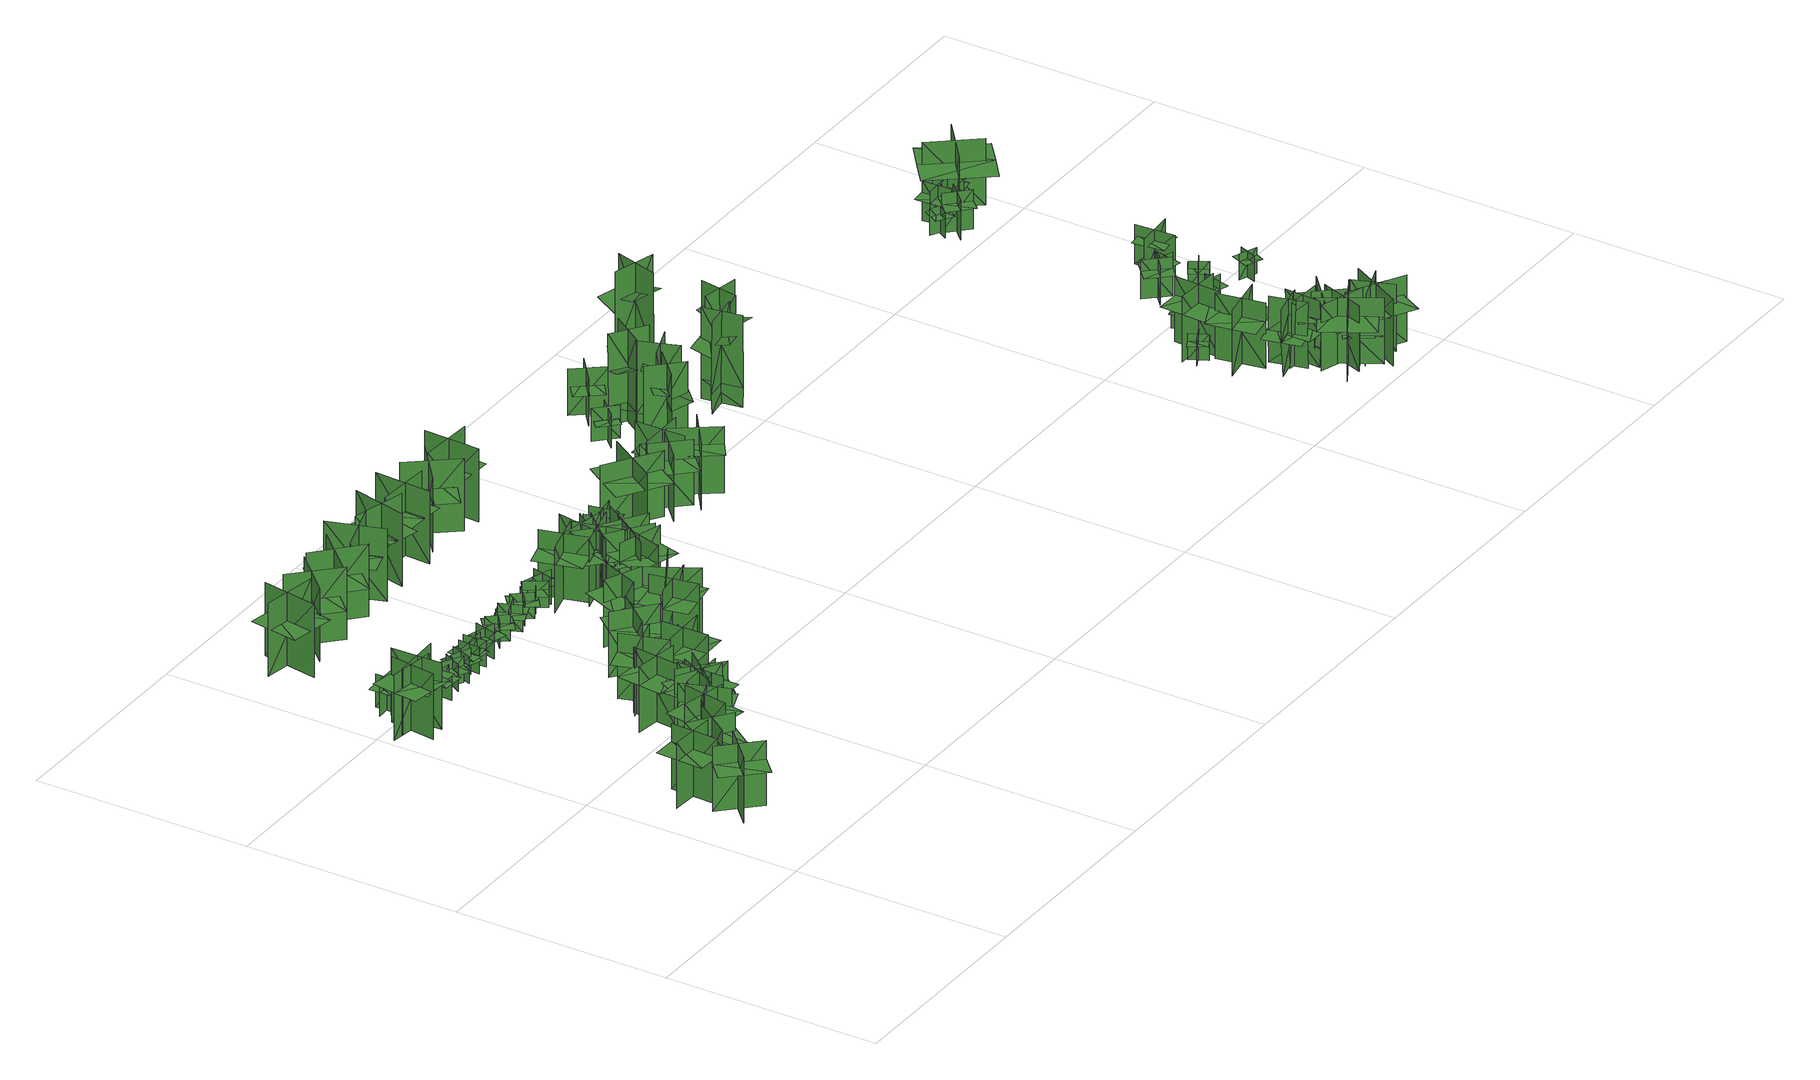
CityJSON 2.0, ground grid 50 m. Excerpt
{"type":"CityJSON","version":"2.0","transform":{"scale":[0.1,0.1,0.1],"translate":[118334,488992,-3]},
"CityObjects":{
"tree1":{"type":"SolitaryVegetationObject","geometry":[{"type":"MultiSurface","lod":"1","boundaries":[[[0,1,2]],[[0,2,3]],[[4,5,6]],[[4,6,7]],[[8,9,10]],[[8,10,11]],[[8,11,12]],[[8,12,13]]]}]},
"tree2":{"type":"SolitaryVegetationObject","geometry":[{"type":"MultiSurface","lod":"1","boundaries":[[[14,15,16]],[[14,16,17]],[[18,19,20]],[[18,20,21]],[[22,23,24]],[[22,24,25]],[[22,25,26]],[[22,26,27]]]}]},
"tree3":{"type":"SolitaryVegetationObject","geometry":[{"type":"MultiSurface","lod":"1","boundaries":[[[28,29,30]],[[28,30,31]],[[32,33,34]],[[32,34,35]],[[36,37,38]],[[36,38,39]],[[36,39,40]],[[36,40,41]]]}]},
"tree4":{"type":"SolitaryVegetationObject","geometry":[{"type":"MultiSurface","lod":"1","boundaries":[[[42,43,44]],[[42,44,45]],[[46,47,48]],[[46,48,49]],[[50,51,52]],[[50,52,53]],[[50,53,54]],[[50,54,55]]]}]},
"tree5":{"type":"SolitaryVegetationObject","geometry":[{"type":"MultiSurface","lod":"1","boundaries":[[[56,57,58]],[[56,58,59]],[[60,61,62]],[[60,62,63]],[[64,65,66]],[[64,66,67]],[[64,67,68]],[[64,68,69]]]}]},
"tree6":{"type":"SolitaryVegetationObject","geometry":[{"type":"MultiSurface","lod":"1","boundaries":[[[70,71,72]],[[70,72,73]],[[74,75,76]],[[74,76,77]],[[78,79,80]],[[78,80,81]],[[78,81,82]],[[78,82,83]]]}]},
"tree7":{"type":"SolitaryVegetationObject","geometry":[{"type":"MultiSurface","lod":"1","boundaries":[[[84,85,86]],[[84,86,87]],[[88,89,90]],[[88,90,91]],[[92,93,94]],[[92,94,95]],[[92,93,96]],[[92,96,97]]]}]},
"tree8":{"type":"SolitaryVegetationObject","geometry":[{"type":"MultiSurface","lod":"1","boundaries":[[[98,99,100]],[[98,100,101]],[[102,103,104]],[[102,104,105]],[[106,107,108]],[[106,108,109]],[[106,109,110]],[[106,110,111]]]}]},
"tree9":{"type":"SolitaryVegetationObject","geometry":[{"type":"MultiSurface","lod":"1","boundaries":[[[112,113,114]],[[112,114,115]],[[116,117,118]],[[116,118,119]],[[120,121,122]],[[120,122,123]],[[120,123,124]],[[120,124,125]]]}]},
"tree10":{"type":"SolitaryVegetationObject","geometry":[{"type":"MultiSurface","lod":"1","boundaries":[[[126,127,128]],[[126,128,129]],[[130,131,132]],[[130,132,133]],[[134,135,136]],[[134,136,137]],[[134,137,138]],[[134,138,139]]]}]},
"tree11":{"type":"SolitaryVegetationObject","geometry":[{"type":"MultiSurface","lod":"1","boundaries":[[[140,141,142]],[[140,142,143]],[[144,145,146]],[[144,146,147]],[[148,149,150]],[[148,150,151]],[[148,151,152]],[[148,152,153]]]}]},
"tree12":{"type":"SolitaryVegetationObject","geometry":[{"type":"MultiSurface","lod":"1","boundaries":[[[154,155,156]],[[154,156,157]],[[158,159,160]],[[158,160,161]],[[162,163,164]],[[162,164,165]],[[162,165,166]],[[162,166,167]]]}]},
"tree13":{"type":"SolitaryVegetationObject","geometry":[{"type":"MultiSurface","lod":"1","boundaries":[[[168,169,170]],[[168,170,171]],[[172,173,174]],[[172,174,175]],[[176,177,178]],[[176,178,179]],[[176,179,180]],[[176,180,181]]]}]},
"tree14":{"type":"SolitaryVegetationObject","geometry":[{"type":"MultiSurface","lod":"1","boundaries":[[[182,183,184]],[[182,184,185]],[[186,187,188]],[[186,188,189]],[[190,191,192]],[[190,192,193]],[[190,193,194]],[[190,194,195]]]}]},
"tree15":{"type":"SolitaryVegetationObject","geometry":[{"type":"MultiSurface","lod":"1","boundaries":[[[196,197,198]],[[196,198,199]],[[200,201,202]],[[200,202,203]],[[204,205,206]],[[204,206,207]],[[204,207,208]],[[204,208,209]]]}]},
"tree16":{"type":"SolitaryVegetationObject","geometry":[{"type":"MultiSurface","lod":"1","boundaries":[[[210,211,212]],[[210,212,213]],[[214,215,216]],[[214,216,217]],[[218,219,220]],[[218,220,221]],[[218,221,222]],[[218,222,223]]]}]},
"tree17":{"type":"SolitaryVegetationObject","geometry":[{"type":"MultiSurface","lod":"1","boundaries":[[[224,225,226]],[[224,226,227]],[[228,229,230]],[[228,230,231]],[[232,233,234]],[[232,234,235]],[[232,235,236]],[[232,236,237]]]}]},
"tree18":{"type":"SolitaryVegetationObject","geometry":[{"type":"MultiSurface","lod":"1","boundaries":[[[238,239,240]],[[238,240,241]],[[242,243,244]],[[242,244,245]],[[246,247,248]],[[246,248,249]],[[246,250,251]],[[246,251,247]]]}]},
"tree19":{"type":"SolitaryVegetationObject","geometry":[{"type":"MultiSurface","lod":"1","boundaries":[[[252,253,254]],[[252,254,255]],[[256,257,258]],[[256,258,259]],[[260,261,262]],[[260,262,263]],[[260,263,264]],[[260,264,265]]]}]},
"tree20":{"type":"SolitaryVegetationObject","geometry":[{"type":"MultiSurface","lod":"1","boundaries":[[[266,267,268]],[[266,268,269]],[[270,271,272]],[[270,272,273]],[[274,275,276]],[[274,276,277]],[[274,277,278]],[[274,278,279]]]}]},
"tree21":{"type":"SolitaryVegetationObject","geometry":[{"type":"MultiSurface","lod":"1","boundaries":[[[280,281,282]],[[280,282,283]],[[284,285,286]],[[284,286,287]],[[288,289,290]],[[288,290,291]],[[288,291,292]],[[288,292,293]]]}]},
"tree22":{"type":"SolitaryVegetationObject","geometry":[{"type":"MultiSurface","lod":"1","boundaries":[[[294,295,296]],[[294,296,297]],[[298,299,300]],[[298,300,301]],[[302,303,304]],[[302,304,305]],[[302,306,307]],[[302,307,303]]]}]},
"tree23":{"type":"SolitaryVegetationObject","geometry":[{"type":"MultiSurface","lod":"1","boundaries":[[[308,309,310]],[[308,310,311]],[[312,313,314]],[[312,314,315]],[[316,317,318]],[[316,318,319]],[[316,319,320]],[[316,320,321]]]}]},
"tree24":{"type":"SolitaryVegetationObject","geometry":[{"type":"MultiSurface","lod":"1","boundaries":[[[322,323,324]],[[322,324,325]],[[326,327,328]],[[326,328,329]],[[330,331,332]],[[330,332,333]],[[330,333,334]],[[330,334,335]]]}]},
"tree25":{"type":"SolitaryVegetationObject","geometry":[{"type":"MultiSurface","lod":"1","boundaries":[[[336,337,338]],[[336,338,339]],[[340,341,342]],[[340,342,343]],[[344,345,346]],[[344,346,347]],[[344,347,348]],[[344,348,349]]]}]},
"tree26":{"type":"SolitaryVegetationObject","geometry":[{"type":"MultiSurface","lod":"1","boundaries":[[[350,351,352]],[[350,352,353]],[[354,355,356]],[[354,356,357]],[[358,359,360]],[[358,360,361]],[[358,361,362]],[[358,362,363]]]}]},
"tree27":{"type":"SolitaryVegetationObject","geometry":[{"type":"MultiSurface","lod":"1","boundaries":[[[364,365,366]],[[364,366,367]],[[368,369,370]],[[368,370,371]],[[372,373,374]],[[372,374,375]],[[372,375,376]],[[372,376,377]]]}]},
"tree28":{"type":"SolitaryVegetationObject","geometry":[{"type":"MultiSurface","lod":"1","boundaries":[[[378,379,380]],[[378,380,381]],[[382,383,384]],[[382,384,385]],[[386,387,388]],[[386,388,389]],[[386,389,390]],[[386,390,391]]]}]},
"tree29":{"type":"SolitaryVegetationObject","geometry":[{"type":"MultiSurface","lod":"1","boundaries":[[[392,393,394]],[[392,394,395]],[[396,397,398]],[[396,398,399]],[[400,401,402]],[[400,402,403]],[[400,404,405]],[[400,405,401]]]}]},
"tree30":{"type":"SolitaryVegetationObject","geometry":[{"type":"MultiSurface","lod":"1","boundaries":[[[406,407,408]],[[406,408,409]],[[410,411,412]],[[410,412,413]],[[414,415,416]],[[414,416,417]],[[414,417,418]],[[414,418,419]]]}]},
"tree31":{"type":"SolitaryVegetationObject","geometry":[{"type":"MultiSurface","lod":"1","boundaries":[[[420,421,422]],[[420,422,423]],[[424,425,426]],[[424,426,427]],[[428,429,430]],[[428,430,431]],[[428,431,432]],[[428,432,433]]]}]},
"tree32":{"type":"SolitaryVegetationObject","geometry":[{"type":"MultiSurface","lod":"1","boundaries":[[[434,435,436]],[[434,436,437]],[[438,439,440]],[[438,440,441]],[[442,443,444]],[[442,444,445]],[[442,445,446]],[[442,446,447]]]}]},
"tree33":{"type":"SolitaryVegetationObject","geometry":[{"type":"MultiSurface","lod":"1","boundaries":[[[448,449,450]],[[448,450,451]],[[452,453,454]],[[452,454,455]],[[456,457,458]],[[456,458,459]],[[456,459,460]],[[456,460,461]]]}]},
"tree34":{"type":"SolitaryVegetationObject","geometry":[{"type":"MultiSurface","lod":"1","boundaries":[[[462,463,464]],[[462,464,465]],[[466,467,468]],[[466,468,469]],[[470,471,472]],[[470,472,473]],[[470,474,475]],[[470,475,471]]]}]},
"tree35":{"type":"SolitaryVegetationObject","geometry":[{"type":"MultiSurface","lod":"1","boundaries":[[[476,477,478]],[[476,478,479]],[[480,481,482]],[[480,482,483]],[[484,485,486]],[[484,486,487]],[[484,488,489]],[[484,489,485]]]}]},
"tree36":{"type":"SolitaryVegetationObject","geometry":[{"type":"MultiSurface","lod":"1","boundaries":[[[490,491,492]],[[490,492,493]],[[494,495,496]],[[494,496,497]],[[498,499,500]],[[498,500,501]],[[498,501,502]],[[498,502,503]]]}]},
"tree37":{"type":"SolitaryVegetationObject","geometry":[{"type":"MultiSurface","lod":"1","boundaries":[[[504,505,506]],[[504,506,507]],[[508,509,510]],[[508,510,511]],[[512,513,514]],[[512,514,515]],[[512,515,516]],[[512,516,517]]]}]},
"tree38":{"type":"SolitaryVegetationObject","geometry":[{"type":"MultiSurface","lod":"1","boundaries":[[[518,519,520]],[[518,520,521]],[[522,523,524]],[[522,524,525]],[[526,527,528]],[[526,528,529]],[[526,529,530]],[[526,530,531]]]}]},
"tree39":{"type":"SolitaryVegetationObject","geometry":[{"type":"MultiSurface","lod":"1","boundaries":[[[532,533,534]],[[532,534,535]],[[536,537,538]],[[536,538,539]],[[540,541,542]],[[540,542,543]],[[540,543,544]],[[540,544,545]]]}]},
"tree40":{"type":"SolitaryVegetationObject","geometry":[{"type":"MultiSurface","lod":"1","boundaries":[[[546,547,548]],[[546,548,549]],[[550,551,552]],[[550,552,553]],[[554,555,556]],[[554,556,557]],[[554,558,559]],[[554,559,555]]]}]},
"tree41":{"type":"SolitaryVegetationObject","geometry":[{"type":"MultiSurface","lod":"1","boundaries":[[[560,561,562]],[[560,562,563]],[[564,565,566]],[[564,566,567]],[[568,569,570]],[[568,570,571]],[[568,571,572]],[[568,572,573]]]}]},
"tree42":{"type":"SolitaryVegetationObject","geometry":[{"type":"MultiSurface","lod":"1","boundaries":[[[574,575,576]],[[574,576,577]],[[578,579,580]],[[578,580,581]],[[582,583,584]],[[582,584,585]],[[582,585,586]],[[582,586,587]]]}]},
"tree43":{"type":"SolitaryVegetationObject","geometry":[{"type":"MultiSurface","lod":"1","boundaries":[[[588,589,590]],[[588,590,591]],[[592,593,594]],[[592,594,595]],[[596,597,598]],[[596,598,599]],[[596,599,600]],[[596,600,601]]]}]},
"tree44":{"type":"SolitaryVegetationObject","geometry":[{"type":"MultiSurface","lod":"1","boundaries":[[[602,603,604]],[[602,604,605]],[[606,607,608]],[[606,608,609]],[[610,611,612]],[[610,612,613]],[[610,613,614]],[[610,614,615]]]}]},
"tree45":{"type":"SolitaryVegetationObject","geometry":[{"type":"MultiSurface","lod":"1","boundaries":[[[616,617,618]],[[616,618,619]],[[620,621,622]],[[620,622,623]],[[624,625,626]],[[624,626,627]],[[624,625,628]],[[624,628,629]]]}]},
"tree46":{"type":"SolitaryVegetationObject","geometry":[{"type":"MultiSurface","lod":"1","boundaries":[[[630,631,632]],[[630,632,633]],[[634,635,636]],[[634,636,637]],[[638,639,640]],[[638,640,641]],[[638,639,642]],[[638,642,643]]]}]},
"tree47":{"type":"SolitaryVegetationObject","geometry":[{"type":"MultiSurface","lod":"1","boundaries":[[[644,645,646]],[[644,646,647]],[[648,649,650]],[[648,650,651]],[[652,653,654]],[[652,654,655]],[[652,655,656]],[[652,656,657]]]}]},
"tree48":{"type":"SolitaryVegetationObject","geometry":[{"type":"MultiSurface","lod":"1","boundaries":[[[658,659,660]],[[658,660,661]],[[662,663,664]],[[662,664,665]],[[666,667,668]],[[666,668,669]],[[666,667,670]],[[666,670,671]]]}]},
"tree49":{"type":"SolitaryVegetationObject","geometry":[{"type":"MultiSurface","lod":"1","boundaries":[[[672,673,674]],[[672,674,675]],[[676,677,678]],[[676,678,679]],[[680,681,682]],[[680,682,683]],[[680,684,685]],[[680,685,681]]]}]},
"tree50":{"type":"SolitaryVegetationObject","geometry":[{"type":"MultiSurface","lod":"1","boundaries":[[[686,687,688]],[[686,688,689]],[[690,691,692]],[[690,692,693]],[[694,695,696]],[[694,696,697]],[[694,697,698]],[[694,698,699]]]}]},
"tree51":{"type":"SolitaryVegetationObject","geometry":[{"type":"MultiSurface","lod":"1","boundaries":[[[700,701,702]],[[700,702,703]],[[704,705,706]],[[704,706,707]],[[708,709,710]],[[708,710,711]],[[708,711,712]],[[708,712,713]]]}]},
"tree52":{"type":"SolitaryVegetationObject","geometry":[{"type":"MultiSurface","lod":"1","boundaries":[[[714,715,716]],[[714,716,717]],[[718,719,720]],[[718,720,721]],[[722,723,724]],[[722,724,725]],[[722,723,726]],[[722,726,727]]]}]},
"tree53":{"type":"SolitaryVegetationObject","geometry":[{"type":"MultiSurface","lod":"1","boundaries":[[[728,729,730]],[[728,730,731]],[[732,733,734]],[[732,734,735]],[[736,737,738]],[[736,738,739]],[[736,739,740]],[[736,740,741]]]}]},
"tree54":{"type":"SolitaryVegetationObject","geometry":[{"type":"MultiSurface","lod":"1","boundaries":[[[742,743,744]],[[742,744,745]],[[746,747,748]],[[746,748,749]],[[750,751,752]],[[750,752,753]],[[750,753,754]],[[750,754,755]]]}]},
"tree55":{"type":"SolitaryVegetationObject","geometry":[{"type":"MultiSurface","lod":"1","boundaries":[[[756,757,758]],[[756,758,759]],[[760,761,762]],[[760,762,763]],[[764,765,766]],[[764,766,767]],[[764,768,769]],[[764,769,765]]]}]},
"tree56":{"type":"SolitaryVegetationObject","geometry":[{"type":"MultiSurface","lod":"1","boundaries":[[[770,771,772]],[[770,772,773]],[[774,775,776]],[[774,776,777]],[[778,779,780]],[[778,780,781]],[[778,781,782]],[[778,782,783]]]}]},
"tree57":{"type":"SolitaryVegetationObject","geometry":[{"type":"MultiSurface","lod":"1","boundaries":[[[784,785,786]],[[784,786,787]],[[788,789,790]],[[788,790,791]],[[792,793,794]],[[792,794,795]],[[792,795,796]],[[792,796,797]]]}]},
"tree58":{"type":"SolitaryVegetationObject","geometry":[{"type":"MultiSurface","lod":"1","boundaries":[[[798,799,800]],[[798,800,801]],[[802,803,804]],[[802,804,805]],[[806,807,808]],[[806,808,809]],[[806,810,811]],[[806,811,807]]]}]},
"tree59":{"type":"SolitaryVegetationObject","geometry":[{"type":"MultiSurface","lod":"1","boundaries":[[[812,813,814]],[[812,814,815]],[[816,817,818]],[[816,818,819]],[[820,821,822]],[[820,822,823]],[[820,823,824]],[[820,824,825]]]}]},
"tree60":{"type":"SolitaryVegetationObject","geometry":[{"type":"MultiSurface","lod":"1","boundaries":[[[826,827,828]],[[826,828,829]],[[830,831,832]],[[830,832,833]],[[834,835,836]],[[834,836,837]],[[834,837,838]],[[834,838,839]]]}]},
"tree61":{"type":"SolitaryVegetationObject","geometry":[{"type":"MultiSurface","lod":"1","boundaries":[[[840,841,842]],[[840,842,843]],[[844,845,846]],[[844,846,847]],[[848,849,850]],[[848,850,851]],[[848,851,852]],[[848,852,853]]]}]},
"tree62":{"type":"SolitaryVegetationObject","geometry":[{"type":"MultiSurface","lod":"1","boundaries":[[[854,855,856]],[[854,856,857]],[[858,859,860]],[[858,860,861]],[[862,863,864]],[[862,864,865]],[[862,866,867]],[[862,867,863]]]}]},
"tree63":{"type":"SolitaryVegetationObject","geometry":[{"type":"MultiSurface","lod":"1","boundaries":[[[868,869,870]],[[868,870,871]],[[872,873,874]],[[872,874,875]],[[876,877,873]],[[876,873,872]],[[878,879,869]],[[878,869,868]],[[880,881,882]],[[880,882,883]],[[884,885,886]],[[884,886,887]]]}]},
"tree64":{"type":"SolitaryVegetationObject","geometry":[{"type":"MultiSurface","lod":"1","boundaries":[[[888,889,890]],[[888,890,891]],[[892,893,894]],[[892,894,895]],[[896,897,898]],[[896,898,899]],[[896,900,901]],[[896,901,897]]]}]},
"tree65":{"type":"SolitaryVegetationObject","geometry":[{"type":"MultiSurface","lod":"1","boundaries":[[[902,903,904]],[[902,904,905]],[[906,907,908]],[[906,908,909]],[[910,911,907]],[[910,907,906]],[[912,913,903]],[[912,903,902]],[[914,915,916]],[[914,916,917]],[[918,919,920]],[[918,920,921]]]}]},
"tree66":{"type":"SolitaryVegetationObject","geometry":[{"type":"MultiSurface","lod":"1","boundaries":[[[922,923,924]],[[922,924,925]],[[926,927,928]],[[926,928,929]],[[930,931,927]],[[930,927,926]],[[932,933,923]],[[932,923,922]],[[934,935,936]],[[934,936,937]],[[938,939,940]],[[938,940,941]]]}]},
"tree67":{"type":"SolitaryVegetationObject","geometry":[{"type":"MultiSurface","lod":"1","boundaries":[[[942,943,944]],[[942,944,945]],[[946,947,948]],[[946,948,949]],[[950,951,952]],[[950,952,953]],[[950,954,955]],[[950,955,951]]]}]},
"tree68":{"type":"SolitaryVegetationObject","geometry":[{"type":"MultiSurface","lod":"1","boundaries":[[[956,957,958]],[[956,958,959]],[[960,961,962]],[[960,962,963]],[[964,965,961]],[[964,961,960]],[[966,967,957]],[[966,957,956]],[[968,969,970]],[[968,970,971]],[[972,973,974]],[[972,974,975]]]}]},
"tree69":{"type":"SolitaryVegetationObject","geometry":[{"type":"MultiSurface","lod":"1","boundaries":[[[976,977,978]],[[976,978,979]],[[980,981,982]],[[980,982,983]],[[984,985,981]],[[984,981,980]],[[986,987,977]],[[986,977,976]],[[988,989,990]],[[988,990,991]],[[992,993,994]],[[992,994,995]]]}]},
"tree70":{"type":"SolitaryVegetationObject","geometry":[{"type":"MultiSurface","lod":"1","boundaries":[[[996,997,998]],[[996,998,999]],[[1000,1001,1002]],[[1000,1002,1003]],[[1004,1005,1001]],[[1004,1001,1000]],[[1006,1007,997]],[[1006,997,996]],[[1008,1009,1010]],[[1008,1010,1011]],[[1012,1013,1014]],[[1012,1014,1015]]]}]},
"tree71":{"type":"SolitaryVegetationObject","geometry":[{"type":"MultiSurface","lod":"1","boundaries":[[[1016,1017,1018]],[[1016,1018,1019]],[[1020,1021,1022]],[[1020,1022,1023]],[[1024,1025,1026]],[[1024,1026,1027]],[[1024,1027,1028]],[[1024,1028,1029]]]}]},
"tree72":{"type":"SolitaryVegetationObject","geometry":[{"type":"MultiSurface","lod":"1","boundaries":[[[1030,1031,1032]],[[1030,1032,1033]],[[1034,1035,1036]],[[1034,1036,1037]],[[1038,1039,1040]],[[1038,1040,1041]],[[1038,1041,1042]],[[1038,1042,1043]]]}]},
"tree73":{"type":"SolitaryVegetationObject","geometry":[{"type":"MultiSurface","lod":"1","boundaries":[[[1044,1045,1046]],[[1044,1046,1047]],[[1048,1049,1050]],[[1048,1050,1051]],[[1052,1053,1049]],[[1052,1049,1048]],[[1054,1055,1045]],[[1054,1045,1044]],[[1044,1045,1056]],[[1044,1056,1057]],[[1044,1058,1059]],[[1044,1059,1045]]]}]},
"tree74":{"type":"SolitaryVegetationObject","geometry":[{"type":"MultiSurface","lod":"1","boundaries":[[[1060,1061,1062]],[[1060,1062,1063]],[[1064,1065,1066]],[[1064,1066,1067]],[[1068,1069,1070]],[[1068,1070,1071]],[[1068,1071,1072]],[[1068,1072,1073]]]}]},
"tree75":{"type":"SolitaryVegetationObject","geometry":[{"type":"MultiSurface","lod":"1","boundaries":[[[1074,1075,1076]],[[1074,1076,1077]],[[1078,1079,1080]],[[1078,1080,1081]],[[1082,1083,1079]],[[1082,1079,1078]],[[1084,1085,1075]],[[1084,1075,1074]],[[1074,1075,1086]],[[1074,1086,1087]],[[1074,1088,1089]],[[1074,1089,1075]]]}]},
"tree76":{"type":"SolitaryVegetationObject","geometry":[{"type":"MultiSurface","lod":"1","boundaries":[[[1090,1091,1092]],[[1090,1092,1093]],[[1094,1095,1096]],[[1094,1096,1097]],[[1098,1099,1100]],[[1098,1100,1101]],[[1098,1101,1102]],[[1098,1102,1103]]]}]},
"tree77":{"type":"SolitaryVegetationObject","geometry":[{"type":"MultiSurface","lod":"1","boundaries":[[[1104,1105,1106]],[[1104,1106,1107]],[[1108,1109,1110]],[[1108,1110,1111]],[[1112,1113,1114]],[[1112,1114,1115]],[[1112,1115,1116]],[[1112,1116,1117]]]}]},
"tree78":{"type":"SolitaryVegetationObject","geometry":[{"type":"MultiSurface","lod":"1","boundaries":[[[1118,1119,1120]],[[1118,1120,1121]],[[1122,1123,1124]],[[1122,1124,1125]],[[1126,1127,1128]],[[1126,1128,1129]],[[1126,1129,1130]],[[1126,1130,1131]]]}]},
"tree79":{"type":"SolitaryVegetationObject","geometry":[{"type":"MultiSurface","lod":"1","boundaries":[[[1132,1133,1134]],[[1132,1134,1135]],[[1136,1137,1138]],[[1136,1138,1139]],[[1140,1141,1142]],[[1140,1142,1143]],[[1140,1143,1144]],[[1140,1144,1145]]]}]},
"tree80":{"type":"SolitaryVegetationObject","geometry":[{"type":"MultiSurface","lod":"1","boundaries":[[[1146,1147,1148]],[[1146,1148,1149]],[[1150,1151,1152]],[[1150,1152,1153]],[[1154,1155,1156]],[[1154,1156,1157]],[[1154,1157,1158]],[[1154,1158,1159]]]}]},
"tree81":{"type":"SolitaryVegetationObject","geometry":[{"type":"MultiSurface","lod":"1","boundaries":[[[1160,1161,1162]],[[1160,1162,1163]],[[1164,1165,1166]],[[1164,1166,1167]],[[1168,1169,1170]],[[1168,1170,1171]],[[1168,1171,1172]],[[1168,1172,1173]]]}]},
"tree82":{"type":"SolitaryVegetationObject","geometry":[{"type":"MultiSurface","lod":"1","boundaries":[[[1174,1175,1176]],[[1174,1176,1177]],[[1178,1179,1180]],[[1178,1180,1181]],[[1182,1183,1184]],[[1182,1184,1185]],[[1182,1185,1186]],[[1182,1186,1187]]]}]},
"tree83":{"type":"SolitaryVegetationObject","geometry":[{"type":"MultiSurface","lod":"1","boundaries":[[[1188,1189,1190]],[[1188,1190,1191]],[[1192,1193,1194]],[[1192,1194,1195]],[[1196,1197,1198]],[[1196,1198,1199]],[[1196,1199,1200]],[[1196,1200,1201]]]}]},
"tree84":{"type":"SolitaryVegetationObject","geometry":[{"type":"MultiSurface","lod":"1","boundaries":[[[1202,1203,1204]],[[1202,1204,1205]],[[1206,1207,1208]],[[1206,1208,1209]],[[1210,1211,1212]],[[1210,1212,1213]],[[1210,1213,1214]],[[1210,1214,1215]]]}]},
"tree85":{"type":"SolitaryVegetationObject","geometry":[{"type":"MultiSurface","lod":"1","boundaries":[[[1216,1217,1218]],[[1216,1218,1219]],[[1220,1221,1222]],[[1220,1222,1223]],[[1224,1225,1226]],[[1224,1226,1227]],[[1224,1227,1228]],[[1224,1228,1229]]]}]},
"tree86":{"type":"SolitaryVegetationObject","geometry":[{"type":"MultiSurface","lod":"1","boundaries":[[[1230,1231,1232]],[[1230,1232,1233]],[[1234,1235,1236]],[[1234,1236,1237]],[[1238,1239,1240]],[[1238,1240,1241]],[[1238,1242,1243]],[[1238,1243,1239]]]}]},
"tree87":{"type":"SolitaryVegetationObject","geometry":[{"type":"MultiSurface","lod":"1","boundaries":[[[1244,1245,1246]],[[1244,1246,1247]],[[1248,1249,1250]],[[1248,1250,1251]],[[1252,1253,1254]],[[1252,1254,1255]],[[1252,1255,1256]],[[1252,1256,1257]]]}]},
"tree88":{"type":"SolitaryVegetationObject","geometry":[{"type":"MultiSurface","lod":"1","boundaries":[[[1258,1259,1260]],[[1258,1260,1261]],[[1262,1263,1264]],[[1262,1264,1265]],[[1266,1267,1268]],[[1266,1268,1269]],[[1266,1270,1271]],[[1266,1271,1267]]]}]},
"tree89":{"type":"SolitaryVegetationObject","geometry":[{"type":"MultiSurface","lod":"1","boundaries":[[[1272,1273,1274]],[[1272,1274,1275]],[[1276,1277,1278]],[[1276,1278,1279]],[[1280,1281,1282]],[[1280,1282,1283]],[[1280,1283,1284]],[[1280,1284,1285]]]}]},
"tree90":{"type":"SolitaryVegetationObject","geometry":[{"type":"MultiSurface","lod":"1","boundaries":[[[1286,1287,1288]],[[1286,1288,1289]],[[1290,1291,1292]],[[1290,1292,1293]],[[1294,1295,1296]],[[1294,1296,1297]],[[1294,1297,1298]],[[1294,1298,1299]]]}]},
"tree91":{"type":"SolitaryVegetationObject","geometry":[{"type":"MultiSurface","lod":"1","boundaries":[[[1300,1301,1302]],[[1300,1302,1303]],[[1304,1305,1306]],[[1304,1306,1307]],[[1308,1309,1310]],[[1308,1310,1311]],[[1308,1311,1312]],[[1308,1312,1313]]]}]},
"tree92":{"type":"SolitaryVegetationObject","geometry":[{"type":"MultiSurface","lod":"1","boundaries":[[[1314,1315,1316]],[[1314,1316,1317]],[[1318,1319,1320]],[[1318,1320,1321]],[[1322,1323,1324]],[[1322,1324,1325]],[[1322,1325,1326]],[[1322,1326,1327]]]}]},
"tree93":{"type":"SolitaryVegetationObject","geometry":[{"type":"MultiSurface","lod":"1","boundaries":[[[1328,1329,1330]],[[1328,1330,1331]],[[1332,1333,1334]],[[1332,1334,1335]],[[1336,1337,1338]],[[1336,1338,1339]],[[1336,1339,1340]],[[1336,1340,1341]]]}]},
"tree94":{"type":"SolitaryVegetationObject","geometry":[{"type":"MultiSurface","lod":"1","boundaries":[[[1342,1343,1344]],[[1342,1344,1345]],[[1346,1347,1348]],[[1346,1348,1349]],[[1350,1351,1352]],[[1350,1352,1353]],[[1350,1353,1354]],[[1350,1354,1355]]]}]},
"tree95":{"type":"SolitaryVegetationObject","geometry":[{"type":"MultiSurface","lod":"1","boundaries":[[[1356,1357,1358]],[[1356,1358,1359]],[[1360,1361,1362]],[[1360,1362,1363]],[[1364,1365,1366]],[[1364,1366,1367]],[[1364,1367,1368]],[[1364,1368,1369]]]}]},
"tree96":{"type":"SolitaryVegetationObject","geometry":[{"type":"MultiSurface","lod":"1","boundaries":[[[1370,1371,1372]],[[1370,1372,1373]],[[1374,1375,1376]],[[1374,1376,1377]],[[1378,1379,1380]],[[1378,1380,1381]],[[1378,1381,1382]],[[1378,1382,1383]]]}]},
"tree97":{"type":"SolitaryVegetationObject","geometry":[{"type":"MultiSurface","lod":"1","boundaries":[[[1384,1385,1386]],[[1384,1386,1387]],[[1388,1389,1390]],[[1388,1390,1391]],[[1392,1393,1394]],[[1392,1394,1395]],[[1392,1395,1396]],[[1392,1396,1397]]]}]},
"tree98":{"type":"SolitaryVegetationObject","geometry":[{"type":"MultiSurface","lod":"1","boundaries":[[[1398,1399,1400]],[[1398,1400,1401]],[[1402,1403,1404]],[[1402,1404,1405]],[[1406,1407,1408]],[[1406,1408,1409]],[[1406,1409,1410]],[[1406,1410,1411]]]}]},
"tree99":{"type":"SolitaryVegetationObject","geometry":[{"type":"MultiSurface","lod":"1","boundaries":[[[1412,1413,1414]],[[1412,1414,1415]],[[1416,1417,1418]],[[1416,1418,1419]],[[1420,1421,1422]],[[1420,1422,1423]],[[1420,1423,1424]],[[1420,1424,1425]]]}]},
"tree100":{"type":"SolitaryVegetationObject","geometry":[{"type":"MultiSurface","lod":"1","boundaries":[[[1426,1427,1428]],[[1426,1428,1429]],[[1430,1431,1432]],[[1430,1432,1433]],[[1434,1435,1436]],[[1434,1436,1437]],[[1434,1437,1438]],[[1434,1438,1439]]]}]},
"tree101":{"type":"SolitaryVegetationObject","geometry":[{"type":"MultiSurface","lod":"1","boundaries":[[[1440,1441,1442]],[[1440,1442,1443]],[[1444,1445,1446]],[[1444,1446,1447]],[[1448,1449,1450]],[[1448,1450,1451]],[[1448,1451,1452]],[[1448,1452,1453]]]}]}
},
"vertices":[
[184,264,14],[104,188,14],[104,188,167],[184,264,167],[110,266,14],[187,186,14],[187,186,167],[110,266,167],[110,266,124],[70,228,124],[147,148,124],[187,186,124],[227,225,124],[150,305,124],
[191,328,15],[81,333,15],[81,333,169],[191,328,169],[142,383,15],[137,272,15],[137,272,169],[142,383,169],[142,383,126],[87,385,126],[82,274,126],[137,272,126],[193,270,126],[197,380,126],
[250,299,13],[160,363,13],[160,363,167],[250,299,167],[239,372,13],[174,282,13],[174,282,167],[239,372,167],[239,372,124],[194,404,124],[129,314,124],[174,282,124],[219,249,124],[284,339,124],
[246,366,16],[220,324,16],[220,324,81],[246,366,81],[212,358,16],[254,332,16],[254,332,81],[212,358,81],[217,355,57],[206,338,57],[236,320,57],[246,337,57],[257,354,57],[227,372,57],
[283,345,17],[218,330,17],[218,330,110],[283,345,110],[245,369,17],[260,304,17],[260,304,110],[245,369,110],[245,369,84],[213,361,84],[228,297,84],[260,304,84],[292,311,84],[278,376,84],
[73,1008,14],[57,899,14],[57,899,168],[73,1008,168],[13,964,14],[123,949,14],[123,949,168],[13,964,168],[13,964,125],[6,910,125],[115,894,125],[123,949,125],[131,1003,125],[21,1019,125],
[100,905,14],[96,1023,14],[96,1023,171],[100,905,171],[154,964,14],[37,960,14],[37,960,171],[154,964,171],[103,906,119],[100,1023,119],[41,1021,119],[45,904,119],[147,1024,119],[151,907,119],
[331,381,13],[222,402,13],[222,402,167],[331,381,167],[289,442,13],[269,334,13],[269,334,167],[289,442,167],[289,442,124],[235,453,124],[215,344,124],[269,334,124],[323,323,124],[344,432,124],
[105,951,17],[135,984,17],[135,984,79],[105,951,79],[135,952,17],[102,982,17],[102,982,79],[135,952,79],[135,952,62],[149,969,62],[116,998,62],[102,982,62],[87,965,62],[120,936,62],
[126,1037,19],[71,1035,19],[71,1035,96],[126,1037,96],[100,1062,19],[101,1007,19],[101,1007,96],[100,1062,96],[100,1062,74],[72,1061,74],[74,1006,74],[101,1007,74],[129,1008,74],[128,1063,74],
[328,355,13],[289,459,13],[289,459,167],[328,355,167],[358,422,13],[255,383,13],[255,383,167],[358,422,167],[358,422,124],[339,474,124],[235,435,124],[255,383,124],[274,331,124],[378,370,124],
[120,964,17],[162,978,17],[162,978,79],[120,964,79],[146,950,17],[132,992,17],[132,992,79],[146,950,79],[146,950,61],[167,957,61],[153,999,61],[132,992,61],[111,985,61],[125,943,61],
[359,394,13],[359,504,13],[359,504,167],[359,394,167],[411,446,13],[301,446,13],[301,446,167],[411,446,167],[411,446,124],[411,501,124],[301,501,124],[301,446,124],[301,390,124],[411,390,124],
[378,498,13],[324,401,13],[324,401,167],[378,498,167],[307,478,13],[404,424,13],[404,424,167],[307,478,167],[307,478,124],[280,429,124],[377,376,124],[404,424,124],[430,473,124],[334,526,124],
[184,976,15],[184,976,77],[238,973,77],[238,973,15],[211,1000,15],[211,1000,77],[209,948,77],[209,948,15],[212,1008,57],[185,1009,57],[182,945,57],[209,944,57],[236,942,57],[238,1006,57],
[408,498,13],[334,415,13],[334,415,167],[408,498,167],[334,494,13],[417,420,13],[417,420,167],[334,494,167],[334,494,124],[298,453,124],[380,379,124],[417,420,124],[454,462,124],[371,535,124],
[353,501,13],[365,611,13],[365,611,167],[353,501,167],[411,546,13],[301,559,13],[301,559,167],[411,546,167],[411,546,124],[417,601,124],[307,614,124],[301,559,124],[294,504,124],[404,491,124],
[147,1355,25],[125,1224,25],[125,1224,197],[147,1355,197],[80,1306,25],[80,1306,197],[211,1284,197],[211,1284,25],[151,1345,131],[132,1232,131],[185,1222,131],[204,1336,131],[96,1355,131],[77,1241,131],
[234,991,16],[234,991,78],[281,964,78],[281,964,16],[270,999,16],[270,999,78],[244,955,78],[244,955,16],[274,1006,57],[250,1020,57],[218,964,57],[241,951,57],[264,937,57],[297,993,57],
[305,1004,14],[305,1004,76],[286,955,76],[286,955,14],[319,971,14],[319,971,76],[271,990,76],[271,990,14],[327,968,56],[336,993,56],[276,1016,56],[267,991,56],[257,966,56],[317,943,56],
[459,632,13],[353,602,13],[353,602,167],[459,632,167],[395,668,13],[426,562,13],[426,562,167],[395,668,167],[395,668,123],[342,653,123],[372,547,123],[426,562,123],[479,578,123],[448,684,123],
[278,1342,25],[185,1248,25],[185,1248,196],[278,1342,196],[195,1341,25],[195,1341,196],[289,1248,196],[289,1248,25],[276,1333,130],[195,1251,130],[233,1213,130],[314,1295,130],[236,1372,130],[155,1290,130],
[304,985,15],[304,985,77],[357,980,77],[357,980,15],[332,1008,15],[332,1008,77],[328,956,77],[328,956,15],[333,1016,57],[306,1018,57],[301,954,57],[328,952,57],[354,949,57],[359,1013,57],
[354,1011,16],[354,1011,78],[358,958,78],[358,958,16],[381,987,16],[381,987,78],[329,983,78],[329,983,16],[389,987,58],[387,1014,58],[323,1010,58],[325,983,58],[326,956,58],[390,961,58],
[481,618,13],[485,508,13],[485,508,167],[481,618,167],[430,565,13],[541,569,13],[541,569,167],[430,565,167],[430,565,123],[432,510,123],[543,513,123],[541,569,123],[539,624,123],[429,620,123],
[405,1011,17],[405,1011,79],[391,960,79],[391,960,17],[423,979,17],[423,979,79],[373,993,79],[373,993,17],[430,977,59],[437,1003,59],[376,1020,59],[369,994,59],[361,968,59],[423,951,59],
[497,656,15],[491,704,15],[491,704,80],[497,656,80],[518,683,15],[470,677,15],[470,677,80],[518,683,80],[513,683,55],[510,703,55],[476,698,55],[478,678,55],[481,658,55],[515,662,55],
[530,734,13],[459,649,13],[459,649,166],[530,734,166],[457,728,13],[542,657,13],[542,657,166],[457,728,166],[457,728,123],[421,685,123],[506,614,123],[542,657,123],[577,699,123],[493,770,123],
[375,1350,26],[284,1254,26],[284,1254,197],[375,1350,197],[292,1347,26],[292,1347,197],[389,1257,197],[389,1257,26],[373,1341,131],[294,1257,131],[333,1220,131],[412,1304,131],[333,1379,131],[253,1295,131],
[503,701,15],[549,719,15],[549,719,80],[503,701,80],[535,687,15],[517,733,15],[517,733,80],[535,687,80],[533,692,55],[552,700,55],[539,732,55],[520,725,55],[501,717,55],[514,685,55],
[474,1007,17],[474,1007,79],[433,973,79],[433,973,17],[470,971,17],[470,971,79],[437,1011,79],[437,1011,17],[475,965,59],[495,982,59],[455,1031,59],[434,1014,59],[413,997,59],[454,948,59],
[558,645,20],[606,654,20],[606,654,86],[558,645,86],[587,625,20],[578,674,20],[578,674,86],[587,625,86],[586,631,61],[606,634,61],[599,669,61],[579,665,61],[559,661,61],[566,627,61],
[531,1001,16],[531,1001,78],[482,982,78],[482,982,16],[516,969,16],[516,969,78],[497,1017,78],[497,1017,16],[519,961,58],[544,971,58],[521,1031,58],[496,1021,58],[471,1011,58],[494,952,58],
[458,1256,27],[417,1382,27],[417,1382,198],[458,1256,198],[495,1330,27],[495,1330,198],[369,1289,198],[369,1289,27],[451,1263,132],[415,1372,132],[364,1356,132],[400,1246,132],[504,1280,132],[468,1390,132],
[641,762,13],[554,799,13],[554,799,171],[641,762,171],[614,829,13],[577,742,13],[577,742,171],[614,829,171],[614,829,119],[577,742,119],[624,722,119],[661,809,119],[566,850,119],[529,762,119],
[624,736,17],[643,627,17],[643,627,170],[624,736,170],[581,676,17],[691,694,17],[691,694,170],[581,676,170],[581,676,127],[591,621,127],[700,640,127],[691,694,127],[681,749,127],[572,730,127],
[580,1014,15],[580,1014,77],[539,979,77],[539,979,15],[576,978,15],[576,978,77],[543,1017,77],[543,1017,15],[582,972,57],[602,990,57],[560,1038,57],[540,1021,57],[520,1003,57],[561,955,57],
[734,758,12],[609,687,12],[609,687,167],[734,758,167],[635,784,12],[706,659,12],[706,659,167],[635,784,167],[638,779,124],[583,748,124],[648,633,124],[703,664,124],[757,695,124],[692,810,124],
[597,1020,16],[597,1020,78],[627,976,78],[627,976,16],[632,1013,16],[632,1013,78],[590,984,78],[590,984,16],[639,1017,58],[624,1039,58],[571,1003,58],[586,981,58],[601,959,58],[654,995,58],
[525,1262,27],[556,1391,27],[556,1391,198],[525,1262,198],[595,1306,27],[595,1306,198],[466,1337,198],[466,1337,27],[521,1271,132],[549,1384,132],[496,1396,132],[469,1284,132],[576,1258,132],[603,1370,132],
[654,1028,16],[654,1028,78],[639,977,78],[639,977,16],[671,996,16],[671,996,78],[621,1010,78],[621,1010,16],[678,994,58],[686,1020,58],[624,1037,58],[616,1012,58],[609,986,58],[671,968,58],
[726,984,13],[619,956,13],[619,956,167],[726,984,167],[662,1022,13],[690,915,13],[690,915,167],[662,1022,167],[662,1022,124],[609,1008,124],[637,901,124],[690,915,124],[744,929,124],[716,1036,124],
[682,1026,17],[682,1026,79],[710,980,79],[710,980,17],[717,1017,17],[717,1017,79],[673,990,79],[673,990,17],[724,1021,59],[710,1044,59],[655,1010,59],[669,987,59],[683,964,59],[738,998,59],
[767,888,12],[736,782,12],[736,782,166],[767,888,166],[702,853,12],[808,822,12],[808,822,166],[702,853,166],[702,853,123],[686,800,123],[793,769,123],[808,822,123],[824,875,123],[718,906,123],
[691,879,13],[772,965,13],[772,965,169],[691,879,169],[771,882,13],[685,962,13],[685,962,169],[771,882,169],[694,877,117],[774,962,117],[731,1002,117],[651,917,117],[809,930,117],[728,844,117],
[791,940,13],[677,910,13],[677,910,169],[791,940,169],[722,980,13],[752,866,13],[752,866,169],[722,980,169],[790,943,117],[676,914,117],[691,857,117],[805,887,117],[664,960,117],[778,989,117],
[676,971,13],[785,951,13],[785,951,167],[676,971,167],[718,910,13],[738,1019,13],[738,1019,167],[718,910,167],[718,910,124],[772,900,124],[792,1009,124],[738,1019,124],[683,1029,124],[663,920,124],
[726,818,13],[794,914,13],[794,914,169],[726,818,169],[805,832,13],[709,900,13],[709,900,169],[805,832,169],[729,816,117],[797,912,117],[749,946,117],[681,850,117],[836,885,117],[768,789,117],
[637,1266,23],[644,1398,23],[644,1398,194],[637,1266,194],[698,1322,23],[698,1322,194],[566,1329,194],[566,1329,23],[632,1275,128],[638,1390,128],[584,1393,128],[578,1278,128],[687,1272,128],[694,1387,128],
[754,851,14],[807,903,14],[807,903,112],[754,851,112],[807,851,14],[755,903,14],[755,903,112],[807,851,112],[801,857,75],[822,878,75],[786,915,75],[764,894,75],[742,872,75],[779,835,75],
[740,899,16],[740,899,109],[819,886,109],[819,886,16],[785,929,16],[785,929,109],[772,853,109],[772,853,16],[787,941,78],[747,948,78],[731,853,78],[771,846,78],[810,840,78],[826,935,78],
[814,945,12],[749,847,12],[749,847,169],[814,945,169],[735,929,12],[833,864,12],[833,864,169],[735,929,169],[810,947,117],[746,849,117],[795,817,117],[860,915,117],[706,875,117],[771,973,117],
[781,1013,17],[781,1013,79],[729,1001,79],[729,1001,17],[761,982,17],[761,982,79],[750,1033,79],[750,1033,17],[763,975,59],[789,981,59],[775,1043,59],[749,1037,59],[723,1031,59],[737,969,59],
[851,993,16],[799,1034,16],[799,1034,108],[851,993,108],[846,1037,16],[805,985,16],[805,985,108],[846,1037,108],[846,1037,82],[820,1058,82],[779,1006,82],[805,985,82],[831,965,82],[872,1017,82],
[785,1369,23],[682,1286,23],[682,1286,194],[785,1369,194],[703,1378,23],[703,1378,194],[786,1275,194],[786,1275,23],[782,1360,128],[692,1288,128],[726,1246,128],[816,1318,128],[747,1403,128],[657,1331,128],
[886,1006,15],[821,993,15],[821,993,107],[886,1006,107],[849,1031,15],[863,966,15],[863,966,107],[849,1031,107],[849,1031,81],[817,1024,81],[830,959,81],[863,966,81],[895,972,81],[882,1037,81],
[883,1039,15],[894,974,15],[894,974,108],[883,1039,108],[857,1004,15],[922,1014,15],[922,1014,108],[857,1004,108],[857,1004,82],[862,971,82],[928,981,82],[922,1014,82],[917,1047,82],[852,1036,82],
[895,1341,23],[763,1348,23],[763,1348,194],[895,1341,194],[839,1402,23],[839,1402,194],[833,1270,194],[833,1270,23],[887,1337,129],[771,1343,129],[769,1289,129],[884,1283,129],[890,1392,129],[774,1398,129],
[1044,1071,13],[966,951,13],[966,951,168],[1044,1071,168],[945,1049,13],[1064,970,13],[1064,970,168],[945,1049,168],[949,1046,125],[915,993,125],[1025,921,125],[1059,973,125],[1094,1026,125],[984,1098,125],
[1134,944,13],[1059,1026,13],[1059,1026,167],[1134,944,167],[1138,1018,13],[1056,943,13],[1056,943,167],[1138,1018,167],[1138,1018,124],[1101,1059,124],[1019,984,124],[1056,943,124],[1094,902,124],[1175,977,124],
[1131,963,16],[1129,1080,16],[1129,1080,171],[1131,963,171],[1183,1017,16],[1183,1017,171],[1067,1015,171],[1067,1015,16],[1183,1017,122],[1182,1065,122],[1089,1064,122],[1090,1016,122],[1091,967,122],[1184,968,122],
[1139,1012,13],[1207,916,13],[1207,916,169],[1139,1012,169],[1124,920,13],[1220,989,13],[1220,989,169],[1124,920,169],[1145,1004,129],[1207,916,129],[1245,943,129],[1183,1031,129],[1106,977,129],[1169,889,129],
[1302,1122,63],[1236,1059,63],[1235,1060,233],[1301,1123,233],[1233,1124,63],[1296,1058,63],[1297,1059,233],[1234,1124,233],[1234,1124,18],[1297,1059,18],[1301,1123,18],[1235,1060,18],[1301,1123,146],[1236,1060,146],[1268,1027,162],[1333,1089,162],[1245,1069,173],[1294,1116,173],[1270,1141,182],[1221,1093,182],
[1271,1203,21],[1228,1246,21],[1228,1246,99],[1271,1203,99],[1271,1241,21],[1271,1241,99],[1228,1198,99],[1228,1198,21],[1267,1205,69],[1229,1241,69],[1212,1224,69],[1250,1187,69],[1285,1222,69],[1247,1259,69],
[1373,1159,64],[1288,1127,64],[1288,1128,234],[1372,1160,234],[1311,1187,64],[1343,1103,64],[1343,1103,234],[1311,1188,234],[1311,1188,19],[1343,1103,19],[1372,1160,19],[1288,1128,19],[1373,1160,147],[1288,1128,147],[1304,1084,163],[1389,1116,163],[1299,1132,174],[1363,1156,174],[1351,1189,183],[1287,1164,183],
[1371,1196,69],[1297,1247,69],[1297,1249,239],[1372,1197,239],[1359,1263,70],[1307,1189,70],[1308,1188,239],[1360,1263,239],[1360,1263,24],[1308,1188,24],[1372,1197,24],[1297,1249,24],[1371,1197,152],[1297,1248,152],[1271,1210,169],[1345,1159,169],[1307,1241,179],[1363,1203,179],[1383,1231,188],[1327,1269,188],
[1347,1337,20],[1281,1285,20],[1281,1285,129],[1347,1337,129],[1294,1343,20],[1294,1343,129],[1347,1277,129],[1347,1277,20],[1344,1331,87],[1287,1285,87],[1308,1259,87],[1366,1304,87],[1322,1359,87],[1265,1313,87],
[1455,1100,63],[1545,1114,63],[1545,1112,234],[1456,1098,234],[1511,1059,64],[1496,1149,64],[1496,1149,234],[1510,1059,234],[1510,1059,18],[1496,1149,18],[1456,1098,18],[1545,1112,18],[1456,1099,147],[1545,1113,147],[1538,1159,163],[1448,1145,163],[1533,1111,173],[1466,1100,173],[1471,1066,183],[1538,1077,183],
[1622,1146,66],[1532,1161,66],[1533,1163,236],[1622,1147,236],[1583,1202,66],[1567,1113,66],[1568,1112,236],[1583,1202,236],[1583,1202,21],[1568,1112,21],[1622,1147,21],[1533,1163,21],[1622,1147,149],[1533,1162,149],[1525,1117,165],[1614,1101,165],[1545,1160,176],[1612,1149,176],[1618,1183,185],[1551,1194,185],
[1473,1340,75],[1573,1313,75],[1572,1312,269],[1472,1339,269],[1511,1272,75],[1538,1372,75],[1538,1372,269],[1510,1272,269],[1510,1272,23],[1538,1372,23],[1472,1339,23],[1572,1312,23],[1472,1339,170],[1572,1312,170],[1586,1363,188],[1486,1390,188],[1559,1316,200],[1484,1336,200],[1473,1298,211],[1549,1278,211],
[2170,380,22],[2130,360,22],[2130,360,83],[2170,380,83],[2142,389,22],[2162,350,22],[2162,350,83],[2142,389,83],[2142,389,66],[2122,379,66],[2142,340,66],[2162,350,66],[2182,360,66],[2161,399,66],
[2145,285,14],[2254,305,14],[2254,305,168],[2145,285,168],[2205,243,14],[2186,351,14],[2186,351,168],[2205,243,168],[2205,243,125],[2260,252,125],[2240,361,125],[2186,351,125],[2131,342,125],[2151,233,125],
[2191,197,96],[2274,216,96],[2264,259,96],[2181,240,96],[2221,247,96],[2240,165,96],[2245,166,173],[2226,248,173],[2226,248,18],[2245,166,18],[2192,193,18],[2275,213,18],[2274,216,173],[2191,197,173],[2201,155,96],[2284,174,96],
[2191,343,17],[2196,454,17],[2196,454,171],[2191,343,171],[2246,393,17],[2135,398,17],[2135,398,171],[2246,393,171],[2246,393,128],[2249,448,128],[2138,453,128],[2135,398,128],[2132,343,128],[2243,337,128],
[2308,188,97],[2223,192,97],[2221,148,98],[2306,144,98],[2265,148,97],[2270,232,97],[2265,233,175],[2260,148,175],[2260,148,19],[2265,233,19],[2308,191,19],[2224,196,19],[2223,192,175],[2308,188,175],[2310,231,98],[2226,235,98],
[2278,134,20],[2293,176,20],[2293,176,81],[2278,134,81],[2305,147,20],[2263,162,20],[2263,162,81],[2305,147,81],[2305,147,64],[2312,167,64],[2271,183,64],[2263,162,64],[2256,141,64],[2297,126,64],
[2342,45,18],[2269,168,18],[2269,168,173],[2342,45,173],[2366,144,18],[2243,72,18],[2243,72,173],[2366,144,173],[2361,141,130],[2329,195,130],[2216,128,130],[2248,75,130],[2280,21,130],[2393,88,130],
[2291,73,17],[2327,177,17],[2327,177,171],[2291,73,171],[2357,105,17],[2253,140,17],[2253,140,171],[2357,105,171],[2357,105,128],[2375,157,128],[2270,193,128],[2253,140,128],[2235,88,128],[2340,52,128],
[2271,211,16],[2343,128,16],[2343,128,169],[2271,211,169],[2265,138,16],[2348,210,16],[2348,210,169],[2265,138,169],[2265,138,126],[2302,96,126],[2385,169,126],[2348,210,126],[2312,252,126],[2229,179,126],
[2307,82,19],[2361,121,19],[2361,121,111],[2307,82,111],[2351,75,19],[2312,128,19],[2312,128,111],[2351,75,111],[2351,75,85],[2378,94,85],[2339,148,85],[2312,128,85],[2285,109,85],[2324,55,85],
[2237,437,27],[2225,480,27],[2225,480,89],[2237,437,89],[2252,462,27],[2209,451,27],[2209,451,89],[2252,462,89],[2252,462,72],[2246,484,72],[2203,472,72],[2209,451,72],[2215,430,72],[2258,441,72],
[2369,110,18],[2314,73,18],[2314,73,111],[2369,110,111],[2326,119,18],[2363,64,18],[2363,64,111],[2326,119,111],[2326,119,85],[2298,100,85],[2336,45,85],[2363,64,85],[2391,83,85],[2353,137,85],
[2236,445,22],[2254,405,22],[2254,405,83],[2236,445,83],[2225,417,22],[2265,436,22],[2265,436,83],[2225,417,83],[2225,417,66],[2234,397,66],[2274,416,66],[2265,436,66],[2256,456,66],[2216,438,66],
[2383,88,17],[2340,139,17],[2340,139,109],[2383,88,109],[2387,133,17],[2336,90,17],[2336,90,109],[2387,133,109],[2387,133,83],[2366,158,83],[2315,115,83],[2336,90,83],[2358,64,83],[2409,107,83],
[2308,363,19],[2267,378,19],[2267,378,81],[2308,363,81],[2296,390,19],[2281,348,19],[2281,348,81],[2296,390,81],[2296,390,64],[2275,397,64],[2260,356,64],[2281,348,64],[2302,341,64],[2317,383,64],
[2368,76,17],[2380,131,17],[2380,131,112],[2368,76,112],[2405,99,17],[2349,111,17],[2349,111,112],[2405,99,112],[2405,99,81],[2349,111,81],[2343,81,81],[2398,69,81],[2412,130,81],[2356,142,81],
[2447,56,15],[2322,125,15],[2322,125,171],[2447,56,171],[2418,154,15],[2349,28,15],[2349,28,171],[2418,154,171],[2415,149,128],[2360,179,128],[2297,63,128],[2352,33,128],[2407,3,128],[2470,118,128],
[2335,83,15],[2424,116,15],[2424,116,173],[2335,83,173],[2401,53,15],[2368,142,15],[2368,142,173],[2401,53,173],[2401,53,122],[2368,142,122],[2320,124,122],[2353,35,122],[2450,71,122],[2417,160,122],
[2305,556,17],[2355,600,17],[2355,600,109],[2305,556,109],[2349,553,17],[2305,602,17],[2305,602,109],[2349,553,109],[2349,553,83],[2374,575,83],[2330,625,83],[2305,602,83],[2280,580,83],[2325,531,83],
[2359,447,17],[2370,490,17],[2370,490,79],[2359,447,79],[2384,462,17],[2342,473,17],[2342,473,79],[2384,462,79],[2384,462,61],[2390,483,61],[2347,494,61],[2342,473,61],[2336,451,61],[2379,440,61],
[2394,544,17],[2416,506,17],[2416,506,79],[2394,544,79],[2386,515,17],[2424,538,17],[2424,538,79],[2386,515,79],[2386,515,62],[2398,496,62],[2436,519,62],[2424,538,62],[2413,557,62],[2375,534,62],
[2382,575,19],[2393,618,19],[2393,618,80],[2382,575,80],[2408,590,19],[2365,601,19],[2365,601,80],[2408,590,80],[2408,590,63],[2413,611,63],[2370,622,63],[2365,601,63],[2360,579,63],[2402,568,63],
[2416,685,18],[2422,592,18],[2422,592,111],[2416,685,111],[2375,637,18],[2375,637,111],[2468,644,111],[2468,644,18],[2416,677,86],[2385,673,86],[2394,601,86],[2424,604,86],[2455,608,86],[2447,680,86],
[2497,481,20],[2480,440,20],[2480,440,81],[2497,481,81],[2470,470,20],[2511,453,20],[2511,453,81],[2470,470,81],[2470,470,64],[2461,450,64],[2502,433,64],[2511,453,64],[2519,474,64],[2479,491,64],
[2342,1082,12],[2304,1104,12],[2304,1104,74],[2342,1082,74],[2335,1110,12],[2312,1072,12],[2312,1072,74],[2335,1110,74],[2335,1110,56],[2315,1121,56],[2293,1083,56],[2312,1072,56],[2332,1061,56],[2354,1099,56],
[2370,1089,11],[2323,1042,11],[2323,1042,104],[2370,1089,104],[2326,1089,11],[2373,1043,11],[2373,1043,104],[2326,1089,104],[2326,1089,78],[2302,1066,78],[2350,1019,78],[2373,1043,78],[2396,1066,78],[2349,1113,78],
[2321,1113,10],[2387,1117,10],[2387,1117,102],[2321,1113,102],[2354,1084,10],[2350,1150,10],[2350,1150,102],[2354,1084,102],[2354,1084,76],[2387,1086,76],[2383,1152,76],[2350,1150,76],[2316,1148,76],[2321,1081,76],
[2424,1123,10],[2359,1112,10],[2359,1112,102],[2424,1123,102],[2388,1149,10],[2400,1083,10],[2400,1083,102],[2388,1149,102],[2388,1149,76],[2356,1143,76],[2367,1078,76],[2400,1083,76],[2433,1089,76],[2421,1154,76],
[2482,1163,9],[2482,1163,165],[2378,1080,165],[2378,1080,9],[2471,1074,9],[2471,1074,165],[2390,1175,165],[2390,1175,9],[2483,1058,114],[2535,1100,114],[2435,1225,114],[2383,1184,114],[2331,1142,114],[2431,1017,114],
[2451,1097,11],[2491,1154,11],[2491,1154,104],[2451,1097,104],[2495,1105,11],[2495,1105,104],[2437,1145,104],[2437,1145,11],[2495,1105,74],[2511,1129,74],[2466,1161,74],[2449,1137,74],[2432,1113,74],[2478,1081,74],
[2507,1106,10],[2494,1148,10],[2494,1148,72],[2507,1106,72],[2521,1132,10],[2478,1119,10],[2478,1119,72],[2521,1132,72],[2521,1132,55],[2514,1153,55],[2472,1140,55],[2478,1119,55],[2485,1098,55],[2527,1111,55]
]}
